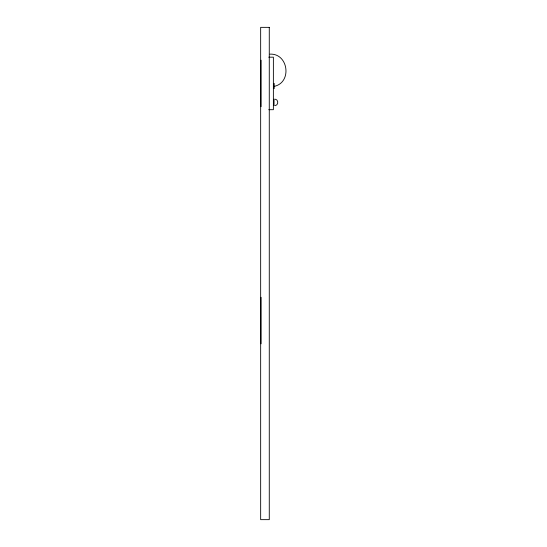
<?xml version="1.0" encoding="UTF-8"?>
<svg xmlns="http://www.w3.org/2000/svg" width="547" height="547" viewBox="0 0 547 547"><rect width="100%" height="100%" fill="white"/><g stroke="black" fill="none" stroke-linecap="round" stroke-linejoin="round"><path stroke-width="0.82" d="M274.177 86.378C292.324 82.549 288.44 53.148 269.931 54.146M275.004 105.639C278.703 105.352 278.703 99.417 275.004 99.137M268.762 57.182L273.377 57.182L273.377 109.694L268.762 109.694M273.377 83.445L274.197 83.445L274.197 88.6L273.377 88.6M274.033 99.11L274.033 105.667M261.069 60.17L261.069 106.706M261.069 297.294L261.069 343.831M269.274 27.35L260.659 27.35L260.659 519.65L269.274 519.65L269.274 27.35"/></g></svg>
